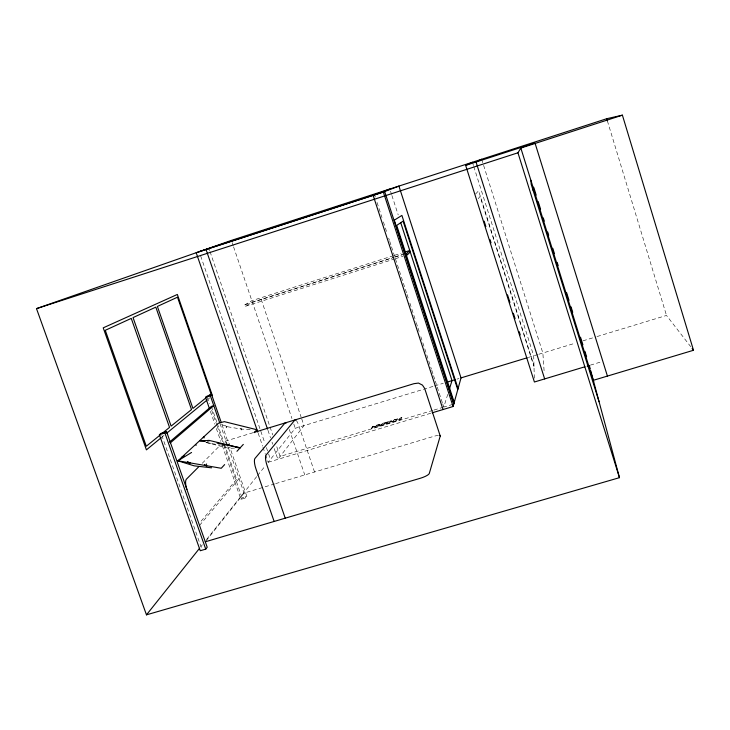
<?xml version="1.0" encoding="UTF-8"?>
<svg xmlns="http://www.w3.org/2000/svg" width="730" height="730" viewBox="0 0 730 730"><rect width="100%" height="100%" fill="white"/><g stroke="black" fill="none" stroke-linecap="round" stroke-linejoin="round"><path stroke-width="0.55" stroke-dasharray="3.65 2.74" d="M226.61 427.871L226.638 426.594L225.141 425.572M452.773 404.374L443.785 407.084L447.727 394.392M400.962 419.558L401.865 417.542L372.528 426.402L371.415 428.474L400.962 419.558L394.51 419.759L386.161 424.03L379.846 424.194L371.415 428.474M372.528 426.402L378.779 426.256L387.174 421.976L393.552 421.794L394.51 419.759M386.161 424.03L387.174 421.976M378.779 426.256L379.846 424.194M222.303 445.665L240.918 499.338L245.745 497.897L246.868 496.455L229.822 447.244M240.918 499.338L242.068 497.887L246.868 496.455M205.997 540.912L244.076 493.079L274.553 483.963M478.223 198.724L480.066 196.416L533.995 366.57M200.951 546.533L202.365 544.762M206.608 539.443L256.832 476.453M257.544 475.568L265.318 465.813M265.565 454.735L268.147 462.263L295.248 428.282L433.501 386.261M199.536 525.417L239.057 478.606L236.648 479.327L199.755 522.753M475.558 194.089L478.57 190.786L533.968 365.584M202.228 463.295L219.83 445.638M226.017 427.196L227.258 426.539M162.243 436.85L164.004 435.409M208.004 399.274L209.766 397.823M393.534 255.655L251.868 300.66L244.979 304.748L245.499 306.281L252.37 302.147L394.045 257.161M393.552 421.794L401.865 417.542M394.62 255.308L401.108 253.246M395.131 256.814L402.686 254.414M244.979 304.748L393.735 257.526M394.82 257.179L402.422 254.761M245.499 306.281L394.273 259.068M395.35 258.721L402.933 256.321M253.109 432.689L223.836 441.613A7.638 2.254 73.7 0 1 226.61 443.603M434.587 385.924L443.293 383.277M457.007 379.116L459.015 378.505M528.283 357.454L537.782 354.561M538.795 354.26L575.404 343.127M582.996 340.819L596.008 336.868M597.094 336.539L666.499 315.442L690.735 346.695M371.971 427.433L401.409 418.555M432.872 410.379L280.119 456.451L276.424 445.683M433.967 410.05L442.69 407.413M268.147 462.263L431.065 413.153M590.342 365.146L601.547 361.761M275.639 483.634L433.465 436.43A7.729 1.551 -18.3 0 1 439.524 435.427M234.613 448.065L228.992 448.393L206.134 442.49M221.573 424.468L226.638 426.594L241.457 429.112L250.271 429.459M207.256 441.623L209.391 441.924M205.814 442.471L220.305 445.145M221.427 445.337L227.039 446.295L229.339 447.928M209.911 443.11L211.326 443.603M239.969 428.574L241.457 429.112L241.84 430.079M161.832 435.481L201.754 548.86M220.068 423.792L245.745 497.897M211.362 406.409L216.938 422.497M217.312 423.573L224 442.873M224.375 443.94L236.648 479.327M207.21 397.385L209.437 403.799M211.663 410.214L216.856 425.188M217.221 426.256L223.526 444.433M223.9 445.501L242.068 497.887M210.386 411.318L214.857 424.203M216.345 428.492L220.816 441.376M222.048 424.778L228.344 442.964M200.668 255.965L264.917 443.229M266.395 447.526L268.238 452.91M268.613 453.987L270.456 459.371M258.192 433.246L262.618 446.139M262.982 447.216L265.2 453.668M208.963 248.501L209.702 250.655M210.067 251.731L272.737 434.907M267.946 430.271L270.52 437.808M271.998 442.106L272.737 444.26M274.206 448.567L277.893 459.325L303.999 425.617L301.435 418.062M261.176 299.346L301.07 416.985M314.539 472L298.725 425.417A7.683 1.825 73.5 0 0 296.371 420.544M232.113 242.543L233.208 245.773M233.573 246.849L291.954 418.573M293.779 423.966L295.248 428.282M289.29 429.459L304.766 474.929M374.563 194.828L375.266 196.99M377.036 202.402L381.982 217.567M383.387 221.902L387.274 233.81M388.688 238.144L389.391 240.307M389.747 241.393L391.161 245.727M391.517 246.804L406.701 293.378M407.057 294.455L408.462 298.789M409.877 303.123L415.881 321.529M416.237 322.614L417.651 326.949M417.998 328.026L419.412 332.36M420.827 336.694L431.421 369.179M431.777 370.265L433.191 374.599M433.538 375.676L434.952 380.011M435.308 381.096L442.371 402.75M442.727 403.836L443.785 407.084M390.504 191.187L391.554 194.426M391.91 195.503L398.206 214.912M481.672 159.25L542.864 353.019L544.197 372.154M472.41 162.252L473.451 165.518M473.788 166.604L533.712 355.802L534.305 378.222M607.378 120.888L666.499 315.442M241.448 428.474L241.457 429.112"/><path stroke-width="1.09" d="M432.151 412.824L453.093 406.51L461.022 377.894L398.918 186.077L383.341 192.063L196.197 252.717L257.818 432.169M254.195 432.361L413.946 383.679L418.463 383.067L422.469 385.112L424.668 388.442L440.236 436.029L429.267 473.524A8.705 1.962 -18.6 0 1 420.288 478.269L205.294 541.797M449.37 389.099L452.007 380.631L400.66 222.458M236.94 451.295L240.097 447.882L209.063 440.373L199.199 441.112L177.928 460.812L205.76 465.576L206.599 463.997M590.752 370.758L619.469 477.666L146.475 614.842L36.5 308.626L517.953 152.789L521.275 147.36M205.741 549.124L207.21 547.245L166.577 431.649L161.084 433.337L159.386 434.715L200.257 550.739L205.741 549.124L164.907 433.018L166.577 431.649M146.475 614.842L199.536 548.312M224.639 464.599L221.245 468.277L205.76 465.576L204.464 464.59M243.318 444.397L240.234 447.736L217.075 443.128M254.177 432.653L256.878 429.724L224.365 421.648L218.525 423.199L199.755 440.582L205.112 441.331M188.897 462.939L190.028 462.455M199.053 466.47L186.369 479.199A8.587 2.838 74.3 0 0 186.916 489.511M410.251 252.014L407.267 254.943L406.765 253.383L409.758 250.499L404.347 252.215M228.253 445.045L229.439 443.922M170.482 442.763L213.79 405.661L211.362 406.409L169.451 442.143M161.367 437.58L146.411 449.863L103.222 327.843L177.353 294.455L212.403 395.66M166.65 433.237L207.128 399.994M209.264 408.097L205.541 397.366L210.395 395.87L211.673 394.82L221.299 422.634M160.071 435.08L146.301 446.258L105.275 330.307L131.263 318.399L169.533 427.397L162.653 432.981M205.805 397.959L192.921 408.417L157.379 306.427L177.5 297.201L210.961 393.78L207.521 396.563M205.541 397.366L206.836 396.317L211.673 394.82M191.561 452.463L177.928 460.812L194.207 465.849L211.563 467.83M181.898 457.135L184.206 455.83M204.555 436.631L203.259 437.343L204.099 437.918M481.672 159.25L476.042 162.014L544.662 378.916M584.967 366.761L534.406 382L465.658 165.382L472.41 162.252M389.802 189.034L373.139 195.366L443.019 409.548M36.5 308.626L231.383 240.398L606.721 118.716L622.398 115.157L693.5 350.272L593.317 380.312M208.963 248.501L206.052 249.523L267.572 429.194M199.19 251.658L384.664 191.552L453.768 404.073M465.658 165.382L534.679 143.007L535.136 143.436L607.424 376.087M622.398 115.157L520.837 148.071L593.645 381.525M159.386 434.715L164.907 433.018M447.654 381.954L455.009 379.719M461.022 377.894L527.197 357.782M587.148 366.104L589.329 365.447L590.178 368.632M235.744 447.353L240.097 447.882M205.76 465.576L206.845 465.995M190.01 463.258L187.537 461.47M195.886 444.689L196.105 445.355M692.113 348.484L693.5 350.272M210.395 395.87L219.694 422.716M285.229 518.181L267.016 465.393A8.651 2.309 74 0 1 265.994 455.137L294.92 419.951A7.683 1.825 73.5 0 1 295.942 420.069M274.142 521.457L255.901 468.742A8.641 2.382 74 0 1 254.943 458.476L285.065 422.953A7.683 1.889 73.5 0 1 286.105 423.062M458.057 388.579L401.901 215.414L394.273 220.186L453.905 403.59M457.765 389.656L403.088 221.108L396.709 225.424L454.233 402.394M383.341 192.063L453.093 406.51M484.154 221.172L485.87 226.583M489.994 239.586L491.025 242.834M507.523 294.829L509.932 302.412M513.373 313.243L515.088 318.663M519.212 331.657L520.244 334.915M533.803 187.5L536.167 195.102M538.202 201.608L540.574 209.2M543.275 217.887L544.297 221.135M547.683 231.985L548.695 235.243M552.756 248.264L554.453 253.693M557.163 262.371L558.176 265.629M566.644 292.748L569.008 300.349M571.042 306.855L572.731 312.285M580.523 337.242L582.896 344.834M584.922 351.34L586.619 356.769M599.065 401.71L531.184 184.261L530.911 180.346M517.953 152.789L619.469 477.666M606.721 118.716L607.378 120.888M532.864 186.789L533.256 190.703M439.524 435.427A7.729 1.551 -18.3 0 1 440.236 436.029M191.516 409.557L171.121 426.11L133.043 317.577L155.819 307.138L191.516 409.557"/></g></svg>
